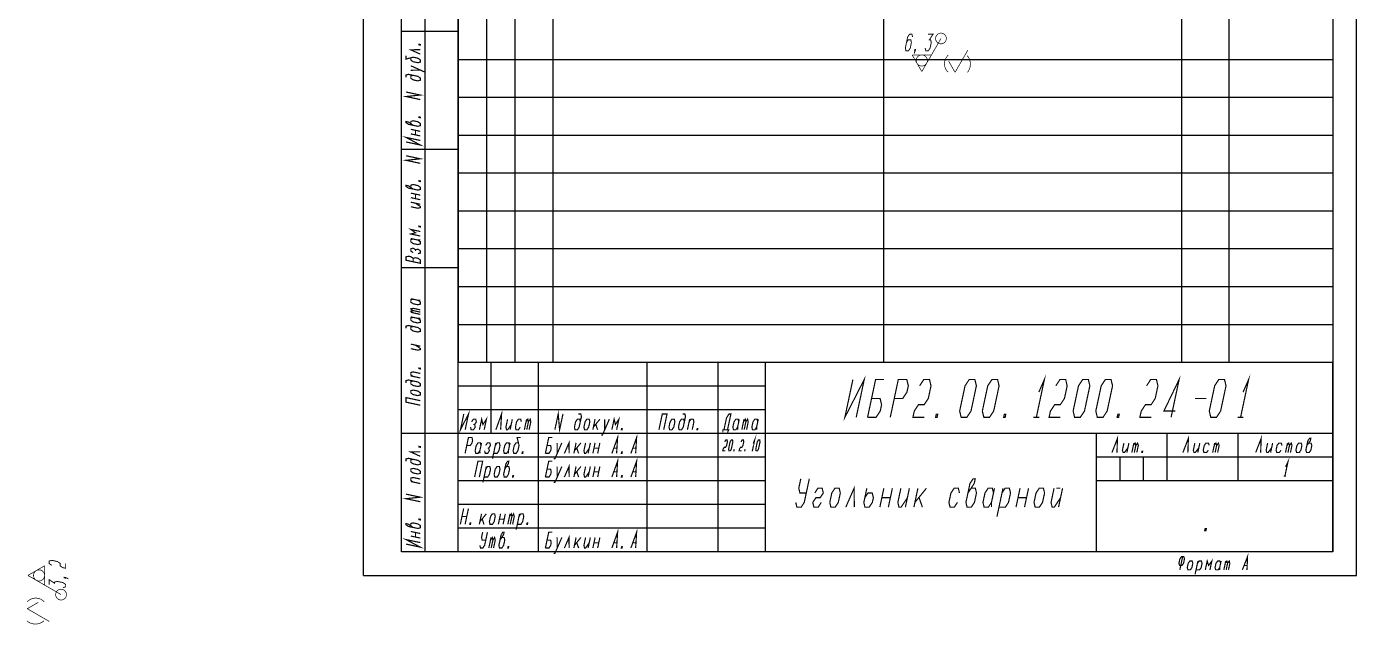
# Model space of a CAD drawing. Header units: millimetres. Extents: x -71 to 210, y -10 to 297.
# Drawn here: x -71.3 to 210, y -10.3 to 116 of the extents above; entities that cross this region are included whole.
import ezdxf

# ---------------------------------------------------------------- set-up
doc = ezdxf.new("R2010")
doc.units = ezdxf.units.MM
doc.header["$LTSCALE"] = 19.36
doc.layers.get('0').update_dxf_attribs({"linetype": 'CONTINUOUS'})
doc.layers.add('ALL_SURF_FIN', color=7, linetype='CONTINUOUS')

# ---------------------------------------------------------------- blocks, each defined once
blk = doc.blocks.new('SF0_BL0', base_point=(-67.12, -3.27))
at = {"layer": 'ALL_SURF_FIN', "color": 2, "linetype": 'CONTINUOUS', "const_width": 0.194}
for points in [[(-65.93, 2.14), (-66.52, 2.52), (-66.52, 3.05), (-65.93, 3.19), (-64.77, 2.94), (-64.18, 2.55), (-64.18, 2.03), (-63.6, 1.64), (-63.02, 1.52), (-63.02, 2.57)], [(-66.52, -1.94), (-66.52, -0.89), (-65.35, -1.66), (-65.35, -1.4), (-64.77, -1.26), (-63.6, -1.51), (-63.02, -1.89), (-63.02, -2.42), (-63.6, -2.56)], [(-63.02, -0.45), (-63.02, -0.58), (-63.31, -0.52), (-63.31, -0.39), (-63.02, -0.45), (-62.43, -0.71)]]:
    blk.add_lwpolyline(points, dxfattribs=at)
at = {"layer": 'ALL_SURF_FIN', "color": 7, "linetype": 'CONTINUOUS', "const_width": 0.146}
for points in [[(-71, 0), (-67.47, 2.04)], [(-71, 0), (-63.99, -4.05)], [(-67.47, 2.04), (-67.47, -2.04)], [(-71.14, -7.03), (-68.79, -5.68)], [(-71.14, -7.03), (-66.47, -9.73)]]:
    blk.add_lwpolyline(points, dxfattribs=at)
for points in [[(-69.82, 0, 1), (-67.47, 0, 1)], [(-65.13, -4.05, 1), (-62.85, -4.05, 1)]]:
    blk.add_lwpolyline(points, format="xyb", close=True, dxfattribs=at)
for points in [[(-67.52, -5.59, 0.433164), (-71.12, -5.55)], [(-71.2, -9.62, 0.372459), (-67.61, -9.59)]]:
    blk.add_lwpolyline(points, format="xyb", dxfattribs=at)
blk = doc.blocks.new('SF0_BL1', base_point=(-66.72, -0.43))
at = {"layer": 'ALL_SURF_FIN', "color": 2, "linetype": 'CONTINUOUS'}
for points, const_width in [([(-65.93, 2.14), (-66.52, 2.52), (-66.52, 3.05), (-65.93, 3.19), (-64.77, 2.94), (-64.18, 2.55), (-64.18, 2.03), (-63.6, 1.64), (-63.02, 1.52), (-63.02, 2.57)], 0.194), ([(-71, 0), (-67.47, 2.04)], 0.146), ([(-71, 0), (-63.99, -4.05)], 0.146), ([(-66.52, -1.94), (-66.52, -0.89), (-65.35, -1.66), (-65.35, -1.4), (-64.77, -1.26), (-63.6, -1.51), (-63.02, -1.89), (-63.02, -2.42), (-63.6, -2.56)], 0.194), ([(-63.02, -0.45), (-63.02, -0.58), (-63.31, -0.52), (-63.31, -0.39), (-63.02, -0.45), (-62.43, -0.71)], 0.194)]:
    blk.add_lwpolyline(points, dxfattribs=dict(at, const_width=const_width))
blk = doc.blocks.new('SF3_BL4', base_point=(121.2, 110.15))
at = {"layer": 'ALL_SURF_FIN', "color": 2, "linetype": 'CONTINUOUS', "const_width": 0.194}
for points in [[(116.13, 113.81), (115.99, 114.39), (115.47, 114.39), (115.08, 113.81), (114.59, 111.48), (114.72, 110.89), (115.25, 110.89), (115.64, 111.48), (115.88, 112.64), (115.74, 113.23), (115.22, 113.23), (114.83, 112.64)], [(119.41, 114.39), (120.46, 114.39), (119.68, 113.23), (119.94, 113.23), (120.08, 112.64), (119.84, 111.48), (119.45, 110.89), (118.92, 110.89), (118.79, 111.48)], [(116.69, 110.89), (116.56, 110.89), (116.62, 111.18), (116.75, 111.18), (116.69, 110.89), (116.44, 110.31)]]:
    blk.add_lwpolyline(points, dxfattribs=at)
at = {"layer": 'ALL_SURF_FIN', "color": 7, "linetype": 'CONTINUOUS', "const_width": 0.146}
for points in [[(118.08, 106.49), (122.13, 113.49)], [(118.08, 106.49), (116.04, 110.01)], [(116.04, 110.01), (120.12, 110.01)], [(125.11, 106.34), (127.81, 111.02)], [(125.11, 106.34), (123.76, 108.7)]]:
    blk.add_lwpolyline(points, dxfattribs=at)
for points in [[(120.99, 113.49, 1), (123.26, 113.49, 1)], [(116.9, 108.84, 1), (119.25, 108.84, 1)]]:
    blk.add_lwpolyline(points, format="xyb", close=True, dxfattribs=at)
for points in [[(123.67, 109.97, 0.433164), (123.63, 106.36)], [(127.7, 106.28, 0.372459), (127.67, 109.87)]]:
    blk.add_lwpolyline(points, format="xyb", dxfattribs=at)
blk = doc.blocks.new('SF3_BL5', base_point=(118.36, 110.44))
at = {"layer": 'ALL_SURF_FIN', "color": 2, "linetype": 'CONTINUOUS'}
for points, const_width in [([(116.13, 113.81), (115.99, 114.39), (115.47, 114.39), (115.08, 113.81), (114.59, 111.48), (114.72, 110.89), (115.25, 110.89), (115.64, 111.48), (115.88, 112.64), (115.74, 113.23), (115.22, 113.23), (114.83, 112.64)], 0.194), ([(118.08, 106.49), (122.13, 113.49)], 0.146), ([(119.41, 114.39), (120.46, 114.39), (119.68, 113.23), (119.94, 113.23), (120.08, 112.64), (119.84, 111.48), (119.45, 110.89), (118.92, 110.89), (118.79, 111.48)], 0.194), ([(118.08, 106.49), (116.04, 110.01)], 0.146), ([(116.69, 110.89), (116.56, 110.89), (116.62, 111.18), (116.75, 111.18), (116.69, 110.89), (116.44, 110.31)], 0.194)]:
    blk.add_lwpolyline(points, dxfattribs=dict(at, const_width=const_width))

msp = doc.modelspace()

# ---------------------------------------------------------------- linework, layer by layer
at = {"color": 7, "linetype": 'CONTINUOUS'}
for p, q in [((0, 0), (0, 297)), ((210, 0), (210, 297)), ((20, 5), (20, 292)), ((205, 292), (205, 5)), ((20, 277), (20, 45)), ((26, 277), (26, 45)), ((32, 277), (32, 45)), ((40, 277), (40, 45)), ((110, 277), (110, 45)), ((173, 277), (173, 45)), ((183, 277), (183, 45)), ((205, 277), (205, 45)), ((8, 5), (8, 150)), ((13, 5), (13, 150)), ((20, 5), (20, 150)), ((20, 115), (8, 115)), ((205, 109), (20, 109)), ((205, 101), (20, 101)), ((205, 93), (20, 93)), ((20, 90), (8, 90)), ((205, 85), (20, 85)), ((205, 77), (20, 77)), ((205, 69), (20, 69)), ((20, 65), (8, 65)), ((205, 61), (20, 61)), ((205, 53), (20, 53)), ((205, 45), (20, 45)), ((20, 5), (20, 45)), ((205, 45), (20, 45)), ((27, 30), (27, 45)), ((37, 5), (37, 45)), ((60, 5), (60, 45)), ((75, 5), (75, 45)), ((85, 5), (85, 45)), ((205, 5), (205, 45)), ((85, 40), (20, 40)), ((85, 35), (20, 35)), ((20, 30), (8, 30)), ((205, 30), (20, 30)), ((155, 5), (155, 30)), ((170, 20), (170, 30)), ((185, 20), (185, 30)), ((85, 25), (20, 25)), ((205, 25), (155, 25)), ((160, 20), (160, 25)), ((165, 20), (165, 25)), ((85, 20), (20, 20)), ((205, 20), (155, 20)), ((85, 15), (20, 15)), ((85, 10), (20, 10)), ((20, 5), (8, 5)), ((205, 5), (20, 5)), ((0, 0), (210, 0))]:
    msp.add_line(p, q, dxfattribs=at)
at = {"color": 2, "linetype": 'CONTINUOUS', "const_width": 0.25}
for points in [[(9.99, 109.41), (9.99, 108.93), (10.49, 108.58), (11.49, 108.37), (11.99, 108.5), (11.99, 108.98), (11.49, 109.33), (10.49, 109.54), (8.99, 109.14), (8.99, 109.86)], [(11.99, 110.18), (9.99, 111.09), (11.99, 111.14)], [(11.99, 112.22), (11.99, 112.1), (11.74, 112.15), (11.74, 112.27), (11.99, 112.22)], [(12.99, 106.13), (12.99, 106.37), (9.99, 107.73)], [(9.99, 106.77), (11.99, 106.82)], [(10.49, 105.7), (9.99, 105.57), (9.99, 105.09), (10.49, 104.74), (11.49, 104.53), (11.99, 104.66), (11.99, 105.14), (11.49, 105.49), (9.49, 105.91), (8.99, 105.78), (8.99, 105.3)], [(11.99, 100.58), (8.99, 101.22), (11.99, 101.54), (8.99, 102.18)], [(10.49, 95.14), (9.49, 95.83), (8.99, 95.94), (8.99, 95.7), (9.49, 95.35), (11.49, 94.93), (11.99, 95.06), (11.99, 95.54), (11.49, 95.89), (10.49, 96.1), (9.99, 95.97), (9.99, 95.49)], [(11.99, 96.86), (11.99, 96.74), (11.74, 96.79), (11.74, 96.91), (11.99, 96.86)], [(8.99, 91.62), (11.99, 90.98), (8.99, 92.58), (11.99, 91.94)], [(9.99, 94.29), (11.99, 93.86)], [(11.99, 92.9), (9.99, 93.33)], [(10.99, 93.11), (10.99, 94.07)], [(11.99, 87.1), (8.99, 87.74), (11.99, 88.06), (8.99, 88.7)], [(10.49, 81.66), (9.49, 82.35), (8.99, 82.46), (8.99, 82.22), (9.49, 81.87), (11.49, 81.45), (11.99, 81.58), (11.99, 82.06), (11.49, 82.41), (10.49, 82.62), (9.99, 82.49), (9.99, 82.01)], [(11.99, 83.38), (11.99, 83.26), (11.74, 83.31), (11.74, 83.43), (11.99, 83.38)], [(9.99, 80.81), (11.99, 80.38)], [(11.99, 79.42), (9.99, 79.85)], [(9.99, 78.89), (11.99, 78.46)], [(9.99, 77.93), (11.49, 77.61), (11.99, 77.74), (11.99, 77.98), (10.99, 78.67)], [(10.99, 79.63), (10.99, 80.59)], [(11.99, 71.74), (9.99, 72.17), (10.99, 72.43), (9.99, 73.13), (11.99, 72.7)], [(11.99, 73.78), (11.99, 73.66), (11.74, 73.71), (11.74, 73.83), (11.99, 73.78)], [(9.99, 71.21), (11.49, 70.89), (11.99, 70.9)], [(10.49, 71.1), (9.99, 70.97), (9.99, 70.49), (10.49, 70.14), (11.49, 69.93), (11.99, 70.06), (11.99, 70.54), (11.49, 70.89)], [(11.99, 65.98), (11.99, 66.7), (11.49, 67.05), (10.99, 67.15), (10.49, 67.02), (9.99, 67.37), (9.49, 67.47), (8.99, 67.34), (8.99, 66.62), (11.99, 65.98)], [(11.49, 68.01), (11.99, 68.14), (11.99, 68.62), (11.49, 68.97), (10.99, 68.83), (10.49, 69.18), (9.99, 69.05), (9.99, 68.57), (10.49, 68.22)], [(10.99, 68.59), (10.99, 68.83)], [(10.49, 66.3), (10.49, 67.02)], [(10.49, 55.98), (9.99, 56.33), (10.49, 56.46), (11.99, 56.14)], [(9.99, 58.49), (11.49, 58.17), (11.99, 58.18)], [(10.49, 58.38), (9.99, 58.25), (9.99, 57.77), (10.49, 57.42), (11.49, 57.21), (11.99, 57.34), (11.99, 57.82), (11.49, 58.17)], [(10.49, 55.5), (9.99, 55.85), (10.49, 55.98), (11.99, 55.66)], [(11.99, 55.18), (9.99, 55.61)], [(9.99, 54.65), (11.49, 54.33), (11.99, 54.34)], [(10.49, 54.54), (9.99, 54.41), (9.99, 53.93), (10.49, 53.58), (11.49, 53.37), (11.99, 53.5), (11.99, 53.98), (11.49, 54.33)], [(10.49, 52.62), (9.99, 52.49), (9.99, 52.01), (10.49, 51.66), (11.49, 51.45), (11.99, 51.58), (11.99, 52.06), (11.49, 52.41), (9.49, 52.83), (8.99, 52.7), (8.99, 52.22)], [(9.99, 48.89), (11.99, 48.46)], [(9.99, 47.93), (11.49, 47.61), (11.99, 47.74), (11.99, 47.98), (10.99, 48.67)], [(10.49, 42.06), (9.99, 42.41), (9.99, 42.89), (10.49, 43.02), (11.99, 42.7)], [(11.99, 41.74), (9.99, 42.17)], [(11.99, 43.78), (11.99, 43.66), (11.74, 43.71), (11.74, 43.83), (11.99, 43.78)], [(103.5, 41.41), (101.8, 33.41), (105.9, 41.41), (104.2, 33.41)], [(142.83, 38.74), (144, 41.41), (142.3, 33.41)], [(170.8, 33.41), (172.5, 41.41), (169.28, 34.74), (171.68, 34.74)], [(186.03, 38.74), (187.2, 41.41), (185.5, 33.41)], [(10.49, 41.1), (9.99, 40.97), (9.99, 40.49), (10.49, 40.14), (11.49, 39.93), (11.99, 40.06), (11.99, 40.54), (11.49, 40.89), (9.49, 41.31), (8.99, 41.18), (8.99, 40.7)], [(106.6, 33.41), (108.3, 41.41), (110.1, 41.41)], [(111.4, 33.41), (113.1, 41.41), (114.9, 41.41), (115.22, 40.08), (114.93, 38.74), (114.05, 37.41), (112.25, 37.41)], [(117.62, 40.08), (118.5, 41.41), (119.7, 41.41), (120.02, 40.08), (119.45, 37.41), (118.57, 36.08), (117.37, 36.08), (116.48, 34.74), (116.2, 33.41), (118.6, 33.41)], [(126.4, 33.41), (126.08, 34.74), (127.22, 40.08), (128.1, 41.41), (129.3, 41.41), (129.62, 40.08), (128.48, 34.74), (127.6, 33.41), (126.4, 33.41)], [(131.2, 33.41), (130.88, 34.74), (132.02, 40.08), (132.9, 41.41), (134.1, 41.41), (134.42, 40.08), (133.28, 34.74), (132.4, 33.41), (131.2, 33.41)], [(146.42, 40.08), (147.3, 41.41), (148.5, 41.41), (148.82, 40.08), (148.25, 37.41), (147.37, 36.08), (146.17, 36.08), (145.28, 34.74), (145, 33.41), (147.4, 33.41)], [(150.4, 33.41), (150.08, 34.74), (151.22, 40.08), (152.1, 41.41), (153.3, 41.41), (153.62, 40.08), (152.48, 34.74), (151.6, 33.41), (150.4, 33.41)], [(155.2, 33.41), (154.88, 34.74), (156.02, 40.08), (156.9, 41.41), (158.1, 41.41), (158.42, 40.08), (157.28, 34.74), (156.4, 33.41), (155.2, 33.41)], [(165.62, 40.08), (166.5, 41.41), (167.7, 41.41), (168.02, 40.08), (167.45, 37.41), (166.57, 36.08), (165.37, 36.08), (164.48, 34.74), (164.2, 33.41), (166.6, 33.41)], [(179.2, 33.41), (178.88, 34.74), (180.02, 40.08), (180.9, 41.41), (182.1, 41.41), (182.42, 40.08), (181.28, 34.74), (180.4, 33.41), (179.2, 33.41)], [(11.99, 35.98), (8.99, 36.62), (8.99, 37.58), (11.99, 36.94)], [(11.49, 38.01), (11.99, 38.14), (11.99, 38.62), (11.49, 38.97), (10.49, 39.18), (9.99, 39.05), (9.99, 38.57), (10.49, 38.22), (11.49, 38.01)], [(106.6, 33.41), (108.4, 33.41), (109.28, 34.74), (109.57, 36.08), (109.25, 37.41), (107.45, 37.41)], [(175.85, 37.41), (178.25, 37.41)], [(21.2, 34.14), (20.49, 30.79), (22.2, 34.14), (21.49, 30.79)], [(27.98, 30.79), (29.19, 34.14), (28.99, 30.79)], [(40.46, 30.79), (41.17, 34.14), (41.46, 30.79), (42.18, 34.14)], [(45.84, 32.46), (45.71, 33.02), (45.21, 33.02), (44.84, 32.46), (44.6, 31.35), (44.73, 30.79), (45.23, 30.79), (45.6, 31.35), (46.08, 33.58), (45.95, 34.14), (45.44, 34.14)], [(62.47, 30.79), (63.19, 34.14), (64.19, 34.14), (63.48, 30.79)], [(67.86, 32.46), (67.72, 33.02), (67.22, 33.02), (66.85, 32.46), (66.61, 31.35), (66.75, 30.79), (67.25, 30.79), (67.62, 31.35), (68.09, 33.58), (67.96, 34.14), (67.46, 34.14)], [(76.23, 30.79), (76.77, 33.3), (77.32, 34.14), (77.7, 34.14), (76.98, 30.79)], [(121.3, 33.41), (121, 33.41), (121.14, 34.08), (121.44, 34.08), (121.3, 33.41)], [(135.7, 33.41), (135.4, 33.41), (135.54, 34.08), (135.84, 34.08), (135.7, 33.41)], [(159.7, 33.41), (159.4, 33.41), (159.54, 34.08), (159.84, 34.08), (159.7, 33.41)], [(22.61, 31.35), (22.75, 30.79), (23.25, 30.79), (23.62, 31.35), (23.49, 31.9), (23.86, 32.46), (23.72, 33.02), (23.22, 33.02), (22.85, 32.46)], [(23.23, 31.9), (23.49, 31.9)], [(24.5, 30.79), (24.98, 33.02), (25.24, 31.9), (25.98, 33.02), (25.51, 30.79)], [(30.46, 33.02), (30.11, 31.35), (30.24, 30.79), (30.49, 30.79), (31.23, 31.9)], [(31.47, 33.02), (30.99, 30.79)], [(33.36, 32.46), (33.23, 33.02), (32.73, 33.02), (32.36, 32.46), (32.12, 31.35), (32.25, 30.79), (32.75, 30.79), (33.12, 31.35)], [(34.01, 30.79), (34.48, 33.02)], [(34.37, 32.46), (34.74, 33.02), (34.87, 32.46), (34.51, 30.79)], [(34.87, 32.46), (35.24, 33.02), (35.37, 32.46), (35.02, 30.79)], [(46.61, 31.35), (46.74, 30.79), (47.24, 30.79), (47.61, 31.35), (47.85, 32.46), (47.72, 33.02), (47.22, 33.02), (46.85, 32.46), (46.61, 31.35)], [(48.97, 33.02), (48.5, 30.79)], [(48.62, 31.35), (49.98, 33.02)], [(49.11, 31.9), (49.51, 30.79)], [(50.27, 29.67), (50.52, 29.67), (51.99, 33.02)], [(50.98, 33.02), (51.01, 30.79)], [(52.52, 30.79), (52.99, 33.02), (53.26, 31.9), (54, 33.02), (53.52, 30.79)], [(54.66, 30.79), (54.53, 30.79), (54.59, 31.07), (54.71, 31.07), (54.66, 30.79)], [(64.6, 31.35), (64.74, 30.79), (65.24, 30.79), (65.61, 31.35), (65.85, 32.46), (65.71, 33.02), (65.21, 33.02), (64.84, 32.46), (64.6, 31.35)], [(68.5, 30.79), (68.98, 33.02)], [(68.86, 32.46), (69.23, 33.02), (69.73, 33.02), (69.87, 32.46), (69.51, 30.79)], [(70.64, 30.79), (70.52, 30.79), (70.57, 31.07), (70.7, 31.07), (70.64, 30.79)], [(79.35, 32.46), (79.22, 33.02), (78.72, 33.02), (78.35, 32.46), (78.11, 31.35), (78.24, 30.79), (78.74, 30.79), (79.11, 31.35)], [(79.47, 33.02), (79.11, 31.35), (79.12, 30.79)], [(80, 30.79), (80.47, 33.02)], [(80.36, 32.46), (80.73, 33.02), (80.86, 32.46), (80.5, 30.79)], [(80.86, 32.46), (81.23, 33.02), (81.36, 32.46), (81.01, 30.79)], [(83.37, 32.46), (83.24, 33.02), (82.74, 33.02), (82.37, 32.46), (82.13, 31.35), (82.26, 30.79), (82.76, 30.79), (83.13, 31.35)], [(83.49, 33.02), (83.13, 31.35), (83.14, 30.79)], [(141.7, 33.41), (142.9, 33.41)], [(184.9, 33.41), (186.1, 33.41)], [(21.47, 25.79), (22.18, 29.14), (22.93, 29.14), (23.06, 28.58), (22.94, 28.02), (22.57, 27.46), (21.82, 27.46)], [(24.84, 27.46), (24.7, 28.02), (24.2, 28.02), (23.83, 27.46), (23.59, 26.35), (23.73, 25.79), (24.23, 25.79), (24.6, 26.35)], [(24.95, 28.02), (24.6, 26.35), (24.61, 25.79)], [(25.6, 26.35), (25.74, 25.79), (26.24, 25.79), (26.61, 26.35), (26.48, 26.9), (26.85, 27.46), (26.71, 28.02), (26.21, 28.02), (25.84, 27.46)], [(27.26, 24.67), (27.97, 28.02)], [(27.49, 25.79), (28.25, 25.79), (28.62, 26.35), (28.86, 27.46), (28.72, 28.02), (28.22, 28.02), (27.85, 27.46)], [(30.87, 27.46), (30.73, 28.02), (30.23, 28.02), (29.86, 27.46), (29.62, 26.35), (29.76, 25.79), (30.26, 25.79), (30.63, 26.35)], [(30.98, 28.02), (30.63, 26.35), (30.64, 25.79)], [(32.74, 28.02), (32.24, 28.02), (31.87, 27.46), (31.63, 26.35), (31.77, 25.79), (32.27, 25.79), (32.64, 26.35), (32.88, 27.46), (32.48, 29.14), (33.23, 29.14)], [(38.45, 25.79), (39.16, 29.14), (39.92, 29.14)], [(40.22, 24.67), (40.47, 24.67), (41.94, 28.02)], [(40.93, 28.02), (40.96, 25.79)], [(42.47, 25.79), (43.45, 28.02), (43.48, 25.79)], [(44.95, 28.02), (44.48, 25.79)], [(44.6, 26.35), (45.96, 28.02)], [(46.96, 28.02), (46.61, 26.35), (46.74, 25.79), (46.99, 25.79), (47.73, 26.9)], [(47.97, 28.02), (47.49, 25.79)], [(48.5, 25.79), (48.97, 28.02)], [(49.98, 28.02), (49.51, 25.79)], [(52.52, 25.79), (53.73, 29.14), (53.52, 25.79)], [(56.54, 25.79), (57.75, 29.14), (57.55, 25.79)], [(76.38, 28.24), (76.61, 28.62), (76.9, 28.62), (76.96, 28.24), (76.79, 27.47), (76.57, 27.09), (76.28, 27.09), (76.06, 26.71), (75.97, 26.32), (76.55, 26.32)], [(75.99, 30.23), (75.98, 30.79), (77.24, 30.79), (76.99, 30.23)], [(77.27, 26.32), (77.21, 26.71), (77.53, 28.24), (77.76, 28.62), (78.05, 28.62), (78.11, 28.24), (77.78, 26.71), (77.56, 26.32), (77.27, 26.32)], [(79.83, 28.24), (80.06, 28.62), (80.35, 28.62), (80.41, 28.24), (80.24, 27.47), (80.02, 27.09), (79.73, 27.09), (79.51, 26.71), (79.42, 26.32), (80, 26.32)], [(82.41, 27.86), (82.72, 28.62), (82.23, 26.32)], [(83.02, 26.32), (82.96, 26.71), (83.28, 28.24), (83.51, 28.62), (83.8, 28.62), (83.86, 28.24), (83.53, 26.71), (83.31, 26.32), (83.02, 26.32)], [(158.3, 25.97), (159.46, 28.97), (159.35, 25.97)], [(162.82, 27.47), (163.19, 27.97), (163.34, 27.47), (163.03, 25.97)], [(163.34, 27.47), (163.71, 27.97), (163.87, 27.47), (163.55, 25.97)], [(173.3, 25.97), (174.46, 28.97), (174.35, 25.97)], [(179.92, 27.47), (180.29, 27.97), (180.44, 27.47), (180.12, 25.97)], [(180.44, 27.47), (180.81, 27.97), (180.97, 27.47), (180.65, 25.97)], [(188.7, 25.97), (189.86, 28.97), (189.75, 25.97)], [(195.32, 27.47), (195.69, 27.97), (195.84, 27.47), (195.52, 25.97)], [(195.84, 27.47), (196.21, 27.97), (196.37, 27.47), (196.05, 25.97)], [(199.52, 27.47), (200.26, 28.47), (200.36, 28.97), (200.1, 28.97), (199.73, 28.47), (199.31, 26.47), (199.46, 25.97), (199.99, 25.97), (200.36, 26.47), (200.57, 27.47), (200.41, 27.97), (199.89, 27.97)], [(11.99, 25.18), (9.99, 26.09), (11.99, 26.14)], [(11.99, 27.22), (11.99, 27.1), (11.74, 27.15), (11.74, 27.27), (11.99, 27.22)], [(26.22, 26.9), (26.48, 26.9)], [(33.65, 25.79), (33.52, 25.79), (33.58, 26.07), (33.71, 26.07), (33.65, 25.79)], [(38.45, 25.79), (39.2, 25.79), (39.57, 26.35), (39.69, 26.9), (39.56, 27.46), (38.81, 27.46)], [(45.09, 26.9), (45.49, 25.79)], [(48.74, 26.9), (49.74, 26.9)], [(53.01, 26.9), (53.51, 26.9)], [(54.66, 25.79), (54.53, 25.79), (54.59, 26.07), (54.71, 26.07), (54.66, 25.79)], [(57.03, 26.9), (57.53, 26.9)], [(78.35, 26.32), (78.27, 26.32), (78.32, 26.52), (78.39, 26.52), (78.35, 26.32)], [(80.65, 26.32), (80.58, 26.32), (80.62, 26.52), (80.69, 26.52), (80.65, 26.32)], [(82.08, 26.32), (82.37, 26.32)], [(160.83, 27.97), (160.51, 26.47), (160.66, 25.97), (160.93, 25.97), (161.66, 26.97)], [(161.88, 27.97), (161.45, 25.97)], [(162.5, 25.97), (162.93, 27.97)], [(164.73, 25.97), (164.6, 25.97), (164.65, 26.22), (164.78, 26.22), (164.73, 25.97)], [(175.83, 27.97), (175.51, 26.47), (175.66, 25.97), (175.92, 25.97), (176.66, 26.97)], [(176.88, 27.97), (176.45, 25.97)], [(178.87, 27.47), (178.71, 27.97), (178.19, 27.97), (177.82, 27.47), (177.61, 26.47), (177.76, 25.97), (178.29, 25.97), (178.66, 26.47)], [(179.6, 25.97), (180.03, 27.97)], [(191.23, 27.97), (190.91, 26.47), (191.06, 25.97), (191.32, 25.97), (192.06, 26.97)], [(192.28, 27.97), (191.85, 25.97)], [(194.27, 27.47), (194.11, 27.97), (193.59, 27.97), (193.22, 27.47), (193.01, 26.47), (193.16, 25.97), (193.69, 25.97), (194.06, 26.47)], [(195, 25.97), (195.43, 27.97)], [(197.21, 26.47), (197.36, 25.97), (197.89, 25.97), (198.26, 26.47), (198.47, 27.47), (198.31, 27.97), (197.79, 27.97), (197.42, 27.47), (197.21, 26.47)], [(10.49, 24.54), (9.99, 24.41), (9.99, 23.93), (10.49, 23.58), (11.49, 23.37), (11.99, 23.5), (11.99, 23.98), (11.49, 24.33), (9.49, 24.75), (8.99, 24.62), (8.99, 24.14)], [(11.49, 21.45), (11.99, 21.58), (11.99, 22.06), (11.49, 22.41), (10.49, 22.62), (9.99, 22.49), (9.99, 22.01), (10.49, 21.66), (11.49, 21.45)], [(23.48, 20.79), (24.19, 24.14), (25.19, 24.14), (24.48, 20.79)], [(25.25, 19.67), (25.96, 23.02)], [(25.48, 20.79), (26.24, 20.79), (26.61, 21.35), (26.85, 22.46), (26.71, 23.02), (26.21, 23.02), (25.84, 22.46)], [(27.61, 21.35), (27.75, 20.79), (28.25, 20.79), (28.62, 21.35), (28.86, 22.46), (28.72, 23.02), (28.22, 23.02), (27.85, 22.46), (27.61, 21.35)], [(29.86, 22.46), (30.6, 23.58), (30.72, 24.14), (30.47, 24.14), (30.1, 23.58), (29.62, 21.35), (29.76, 20.79), (30.26, 20.79), (30.63, 21.35), (30.87, 22.46), (30.73, 23.02), (30.23, 23.02)], [(38.45, 20.79), (39.16, 24.14), (39.92, 24.14)], [(38.45, 20.79), (39.2, 20.79), (39.57, 21.35), (39.69, 21.9), (39.56, 22.46), (38.81, 22.46)], [(40.22, 19.67), (40.47, 19.67), (41.94, 23.02)], [(40.93, 23.02), (40.96, 20.79)], [(42.47, 20.79), (43.45, 23.02), (43.48, 20.79)], [(44.95, 23.02), (44.48, 20.79)], [(44.6, 21.35), (45.96, 23.02)], [(46.96, 23.02), (46.61, 21.35), (46.74, 20.79), (46.99, 20.79), (47.73, 21.9)], [(47.97, 23.02), (47.49, 20.79)], [(48.5, 20.79), (48.97, 23.02)], [(49.98, 23.02), (49.51, 20.79)], [(52.52, 20.79), (53.73, 24.14), (53.52, 20.79)], [(56.54, 20.79), (57.75, 24.14), (57.55, 20.79)], [(195.03, 22.97), (195.51, 23.97), (194.87, 20.97)], [(10.49, 19.74), (9.99, 20.09), (9.99, 20.57), (10.49, 20.7), (11.99, 20.38)], [(11.99, 19.42), (9.99, 19.85)], [(31.64, 20.79), (31.52, 20.79), (31.57, 21.07), (31.7, 21.07), (31.64, 20.79)], [(45.09, 21.9), (45.49, 20.79)], [(48.74, 21.9), (49.74, 21.9)], [(53.01, 21.9), (53.51, 21.9)], [(54.66, 20.79), (54.53, 20.79), (54.59, 21.07), (54.71, 21.07), (54.66, 20.79)], [(57.03, 21.9), (57.53, 21.9)], [(91.41, 15.43), (91.65, 14.43), (92.55, 14.43), (93.21, 15.43), (94.28, 20.43)], [(92.48, 20.43), (92.05, 18.43), (92.29, 17.43), (93.64, 17.43)], [(127.84, 17.43), (129.16, 19.43), (129.38, 20.43), (128.93, 20.43), (128.26, 19.43), (127.41, 15.43), (127.65, 14.43), (128.55, 14.43), (129.21, 15.43), (129.64, 17.43), (129.4, 18.43), (128.5, 18.43)], [(194.61, 20.97), (195.13, 20.97)], [(11.99, 15.58), (8.99, 16.22), (11.99, 16.54), (8.99, 17.18)], [(95.44, 17.43), (96.1, 18.43), (97, 18.43), (97.24, 17.43), (96.58, 16.43), (95.68, 16.43), (95.01, 15.43), (95.25, 14.43), (96.15, 14.43), (96.81, 15.43)], [(98.61, 15.43), (98.85, 14.43), (99.75, 14.43), (100.41, 15.43), (100.84, 17.43), (100.6, 18.43), (99.7, 18.43), (99.04, 17.43), (98.61, 15.43)], [(102, 14.43), (103.75, 18.43), (103.8, 14.43)], [(106.45, 18.43), (105.81, 15.43), (106.05, 14.43), (106.95, 14.43), (107.61, 15.43), (107.83, 16.43), (107.59, 17.43), (106.69, 17.43), (106.03, 16.43)], [(109.2, 14.43), (110.05, 18.43)], [(111.85, 18.43), (111, 14.43)], [(113.65, 18.43), (113.01, 15.43), (113.25, 14.43), (113.7, 14.43), (115.03, 16.43)], [(115.45, 18.43), (114.6, 14.43)], [(117.25, 18.43), (116.4, 14.43)], [(116.61, 15.43), (119.05, 18.43)], [(126.04, 17.43), (125.8, 18.43), (124.9, 18.43), (124.24, 17.43), (123.81, 15.43), (124.05, 14.43), (124.95, 14.43), (125.61, 15.43)], [(133.24, 17.43), (133, 18.43), (132.1, 18.43), (131.44, 17.43), (131.01, 15.43), (131.25, 14.43), (132.15, 14.43), (132.81, 15.43)], [(133.45, 18.43), (132.81, 15.43), (132.82, 14.43)], [(133.97, 12.43), (135.25, 18.43)], [(134.4, 14.43), (135.75, 14.43), (136.41, 15.43), (136.84, 17.43), (136.6, 18.43), (135.7, 18.43), (135.04, 17.43)], [(138, 14.43), (138.85, 18.43)], [(140.65, 18.43), (139.8, 14.43)], [(141.81, 15.43), (142.05, 14.43), (142.95, 14.43), (143.61, 15.43), (144.04, 17.43), (143.8, 18.43), (142.9, 18.43), (142.24, 17.43), (141.81, 15.43)], [(146.05, 18.43), (145.41, 15.43), (145.65, 14.43), (146.1, 14.43), (147.43, 16.43)], [(146.5, 18.43), (147.4, 18.43)], [(147.85, 18.43), (147, 14.43)], [(20.46, 10.79), (21.17, 14.14)], [(22.18, 14.14), (21.47, 10.79)], [(109.63, 16.43), (111.43, 16.43)], [(117.5, 16.43), (118.2, 14.43)], [(138.43, 16.43), (140.23, 16.43)], [(11.99, 11.86), (11.99, 11.74), (11.74, 11.79), (11.74, 11.91), (11.99, 11.86)], [(20.82, 12.46), (21.82, 12.46)], [(24.95, 13.02), (24.48, 10.79)], [(24.6, 11.35), (25.96, 13.02)], [(25.09, 11.9), (25.48, 10.79)], [(26.61, 11.35), (26.74, 10.79), (27.24, 10.79), (27.61, 11.35), (27.85, 12.46), (27.72, 13.02), (27.22, 13.02), (26.85, 12.46), (26.61, 11.35)], [(28.5, 10.79), (28.97, 13.02)], [(28.74, 11.9), (29.74, 11.9)], [(29.98, 13.02), (29.51, 10.79)], [(30.51, 10.79), (30.98, 13.02)], [(30.87, 12.46), (31.24, 13.02), (31.37, 12.46), (31.01, 10.79)], [(31.37, 12.46), (31.74, 13.02), (31.87, 12.46), (31.52, 10.79)], [(32.28, 9.67), (32.99, 13.02)], [(32.52, 10.79), (33.27, 10.79), (33.64, 11.35), (33.88, 12.46), (33.75, 13.02), (33.25, 13.02), (32.88, 12.46)], [(10.49, 10.14), (9.49, 10.83), (8.99, 10.94), (8.99, 10.7), (9.49, 10.35), (11.49, 9.93), (11.99, 10.06), (11.99, 10.54), (11.49, 10.89), (10.49, 11.1), (9.99, 10.97), (9.99, 10.49)], [(9.99, 9.29), (11.99, 8.86)], [(11.99, 7.9), (9.99, 8.33)], [(10.99, 8.11), (10.99, 9.07)], [(22.6, 10.79), (22.47, 10.79), (22.53, 11.07), (22.65, 11.07), (22.6, 10.79)], [(24.6, 6.35), (24.73, 5.79), (25.23, 5.79), (25.6, 6.35), (26.2, 9.14)], [(25.19, 9.14), (24.95, 8.02), (25.09, 7.46), (25.84, 7.46)], [(28.86, 7.46), (29.6, 8.58), (29.71, 9.14), (29.46, 9.14), (29.09, 8.58), (28.62, 6.35), (28.75, 5.79), (29.25, 5.79), (29.62, 6.35), (29.86, 7.46), (29.73, 8.02), (29.23, 8.02)], [(34.66, 10.79), (34.53, 10.79), (34.59, 11.07), (34.71, 11.07), (34.66, 10.79)], [(38.45, 5.79), (39.16, 9.14), (39.92, 9.14)], [(42.47, 5.79), (43.45, 8.02), (43.48, 5.79)], [(52.52, 5.79), (53.73, 9.14), (53.52, 5.79)], [(56.54, 5.79), (57.75, 9.14), (57.55, 5.79)], [(178.16, 9.43), (177.9, 9.43), (178.01, 9.93), (178.27, 9.93), (178.16, 9.43)], [(8.99, 6.62), (11.99, 5.98), (8.99, 7.58), (11.99, 6.94)], [(26.49, 5.79), (26.96, 8.02)], [(26.85, 7.46), (27.22, 8.02), (27.35, 7.46), (26.99, 5.79)], [(27.35, 7.46), (27.72, 8.02), (27.85, 7.46), (27.49, 5.79)], [(30.64, 5.79), (30.51, 5.79), (30.57, 6.07), (30.69, 6.07), (30.64, 5.79)], [(38.45, 5.79), (39.2, 5.79), (39.57, 6.35), (39.69, 6.9), (39.56, 7.46), (38.81, 7.46)], [(40.22, 4.67), (40.47, 4.67), (41.94, 8.02)], [(40.93, 8.02), (40.96, 5.79)], [(44.95, 8.02), (44.48, 5.79)], [(44.6, 6.35), (45.96, 8.02)], [(45.09, 6.9), (45.49, 5.79)], [(46.96, 8.02), (46.61, 6.35), (46.74, 5.79), (46.99, 5.79), (47.73, 6.9)], [(47.97, 8.02), (47.49, 5.79)], [(48.5, 5.79), (48.97, 8.02)], [(48.74, 6.9), (49.74, 6.9)], [(49.98, 8.02), (49.51, 5.79)], [(53.01, 6.9), (53.51, 6.9)], [(54.66, 5.79), (54.53, 5.79), (54.59, 6.07), (54.71, 6.07), (54.66, 5.79)], [(57.03, 6.9), (57.53, 6.9)], [(173.25, 3.97), (173, 3.97), (172.66, 3.51), (172.46, 2.57), (172.6, 2.11), (173.09, 2.11), (173.44, 2.57), (173.64, 3.51), (173.49, 3.97), (173.25, 3.97), (172.65, 1.17)], [(174.22, 1.64), (174.36, 1.17), (174.86, 1.17), (175.2, 1.64), (175.4, 2.57), (175.25, 3.04), (174.76, 3.04), (174.42, 2.57), (174.22, 1.64)], [(175.88, 0.24), (176.48, 3.04)], [(176.08, 1.17), (176.82, 1.17), (177.16, 1.64), (177.36, 2.57), (177.21, 3.04), (176.72, 3.04), (176.38, 2.57)], [(178.04, 1.17), (178.44, 3.04), (178.73, 2.11), (179.42, 3.04), (179.02, 1.17)], [(181.28, 2.57), (181.13, 3.04), (180.64, 3.04), (180.3, 2.57), (180.1, 1.64), (180.25, 1.17), (180.74, 1.17), (181.08, 1.64)], [(181.38, 3.04), (181.08, 1.64), (181.1, 1.17)], [(181.96, 1.17), (182.36, 3.04)], [(182.26, 2.57), (182.6, 3.04), (182.75, 2.57), (182.45, 1.17)], [(182.75, 2.57), (183.09, 3.04), (183.24, 2.57), (182.94, 1.17)], [(185.88, 1.17), (186.97, 3.97), (186.86, 1.17)], [(186.32, 2.11), (186.81, 2.11)]]:
    msp.add_lwpolyline(points, dxfattribs=at)

# ---------------------------------------------------------------- block references
at = {"layer": 'ALL_SURF_FIN', "color": 2, "linetype": 'CONTINUOUS'}
for name, p in [('SF3_BL4', (121.2, 110.15)), ('SF3_BL5', (118.36, 110.44)), ('SF0_BL0', (-67.12, -3.27)), ('SF0_BL1', (-66.72, -0.43))]:
    msp.add_blockref(name, p, dxfattribs=at)

doc.saveas('drawing.dxf')
